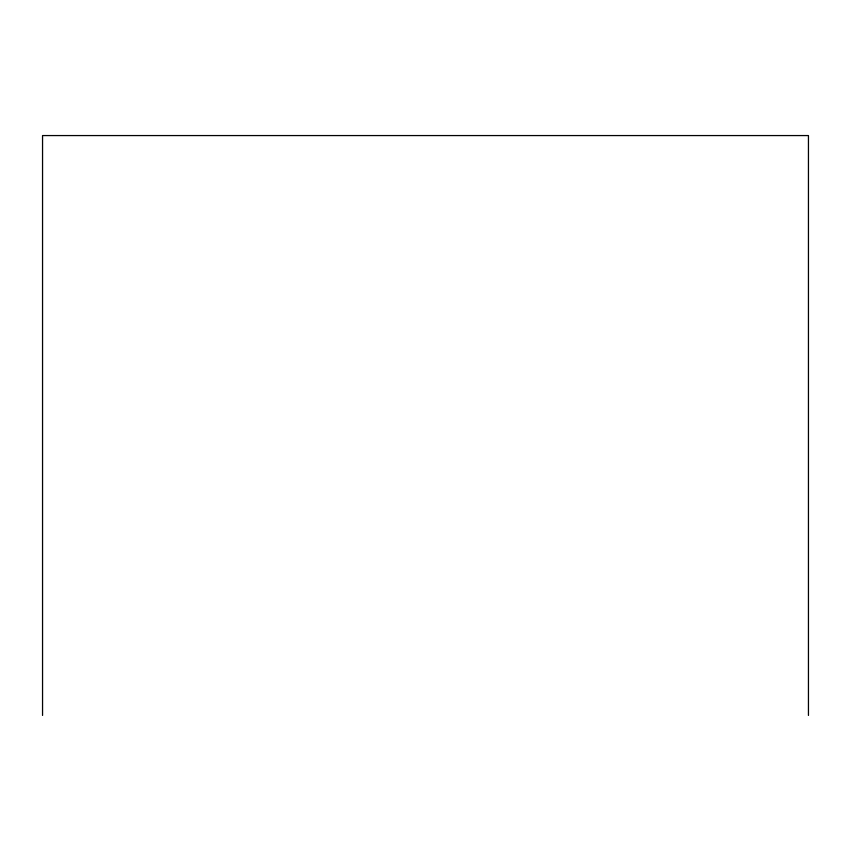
<?xml version="1.0" encoding="UTF-8"?>
<svg xmlns="http://www.w3.org/2000/svg" width="851" height="851" viewBox="0 0 851 851"><rect width="100%" height="100%" fill="white"/><g stroke="black" fill="none" stroke-linecap="round" stroke-linejoin="round"><path stroke-width="1.28" d="M808.45 715.436L808.45 135.564L42.55 135.564L42.55 715.436"/></g></svg>
